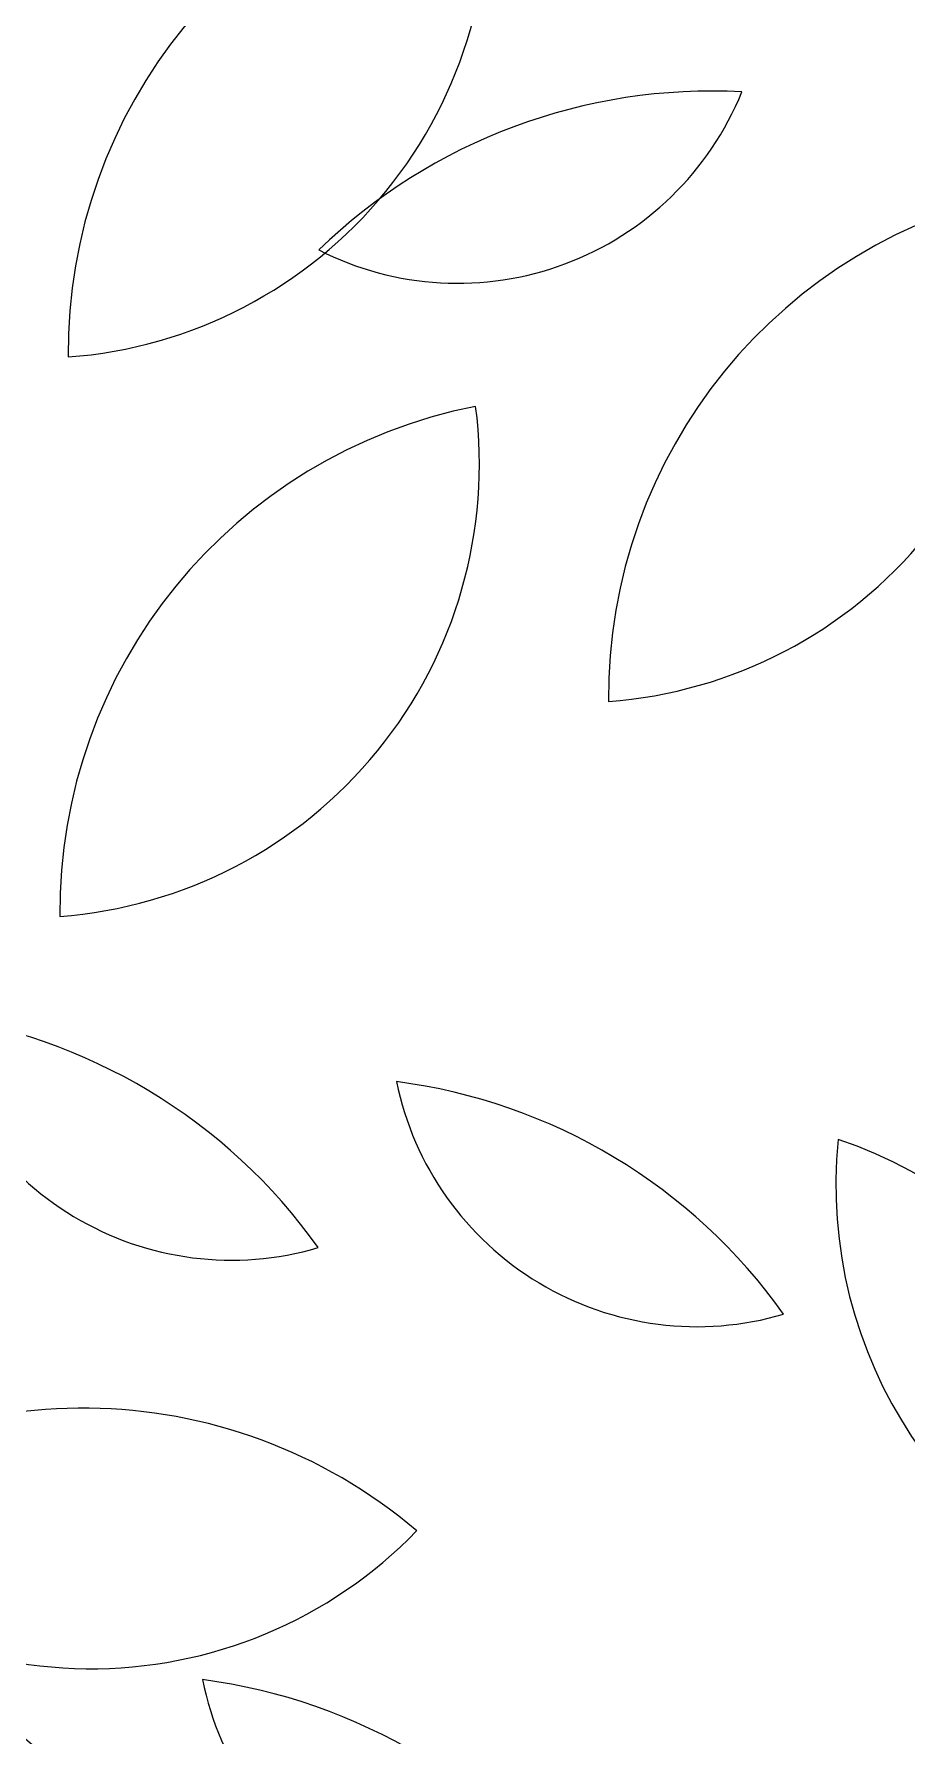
# Model space of a CAD drawing. Header units: millimetres. Extents: x 11966 to 133335, y 1756 to 88592.
# Drawn here: x 115953 to 116352, y 51346 to 52123 of the extents above; entities that cross this region are included whole.
import ezdxf

# ---------------------------------------------------------------- set-up
doc = ezdxf.new("R2010")
doc.units = ezdxf.units.MM

# ---------------------------------------------------------------- blocks, each defined once
blk = doc.blocks.new('A$C74456AAD')
at = {"color": 62, "linetype": 'Continuous'}
for centre, radius, start, end in [((3.19174, 2.77475), 0.23544, 101.08849, 180.46599), ((2.94116, 2.97928), 0.207, 274.19691, 7.35756), ((3.25027, 2.63632), 0.25798, 86.87821, 134.05111), ((3.13444, 2.9467), 0.14019, 243.04574, 337.88359), ((3.43878, 2.61741), 0.23544, 101.08849, 180.46599), ((3.1882, 2.82194), 0.207, 274.19691, 7.35756), ((3.18792, 2.51924), 0.23544, 101.08849, 180.46599), ((2.93734, 2.72377), 0.207, 274.19691, 7.35756), ((2.86051, 2.21639), 0.25798, 35.44964, 82.62254), ((3.03095, 2.50046), 0.14019, 191.61716, 286.45501), ((2.77178, 1.94318), 0.25798, 35.44964, 82.62254), ((2.94223, 2.22726), 0.14019, 191.61716, 286.45501)]:
    blk.add_arc(centre, radius, start, end, dxfattribs=at)
at = {"color": 64, "linetype": 'Continuous'}
for centre, radius, start, end in [((3.24373, 2.47008), 0.14019, 191.61716, 286.45501), ((3.07328, 2.186), 0.25798, 35.44964, 82.62254), ((3.51487, 2.39446), 0.20752, 174.19503, 252.93829), ((3.23928, 2.21158), 0.21526, 355.86744, 71.26587), ((2.96326, 2.05721), 0.23544, 49.65992, 129.03742), ((2.96693, 2.38064), 0.207, 222.76834, 315.92899), ((3.15501, 2.19688), 0.14019, 191.61716, 286.45501), ((2.98456, 1.9128), 0.25798, 35.44964, 82.62254)]:
    blk.add_arc(centre, radius, start, end, dxfattribs=at)

msp = doc.modelspace()

# ---------------------------------------------------------------- block references
at = {"xscale": 1000, "yscale": 1000, "zscale": 1000}
msp.add_blockref('A$C74456AAD', (113012.45, 49202.78, 0), dxfattribs=at)

doc.saveas('drawing.dxf')
